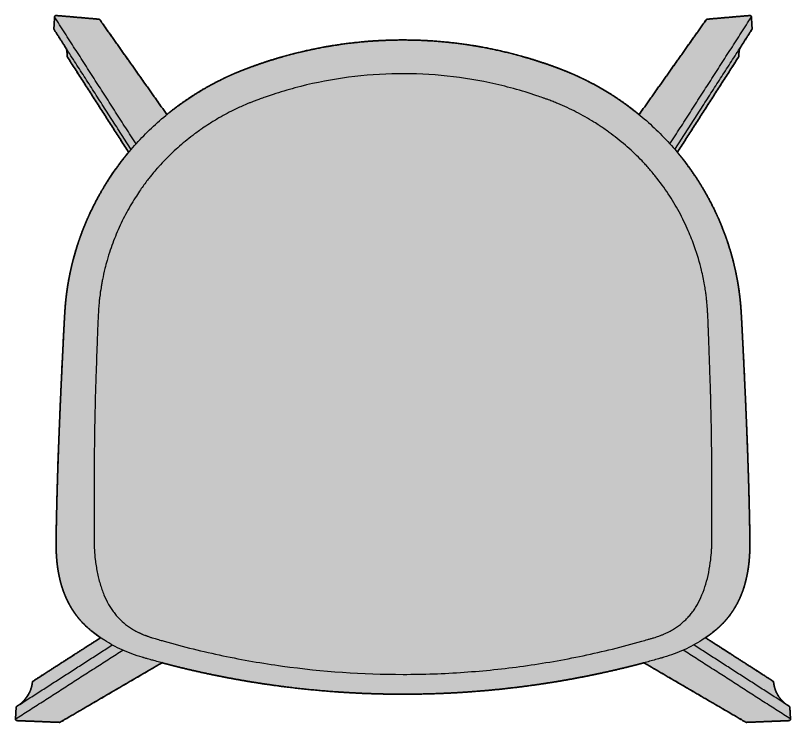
# Model space of a CAD drawing. Header units: millimetres. Extents: x 0 to 1859, y -877 to 857.
# Drawn here: x 157 to 657, y -877 to -420 of the extents above; entities that cross this region are included whole.
import ezdxf

# ---------------------------------------------------------------- set-up
doc = ezdxf.new("R2010")
doc.units = ezdxf.units.MM
doc.layers.add('Blocks', color=7, linetype='Continuous')
doc.layers.add('Blocks$Fill', color=7, linetype='Continuous', true_color=0xffffff)
doc.layers.add('Blocks$Inner', color=7, linetype='Continuous', lineweight=25, true_color=0x007f00)
doc.layers.add('Blocks$Outline', color=7, linetype='Continuous', lineweight=35, true_color=0xff3f3f)

# ---------------------------------------------------------------- blocks, each defined once
blk = doc.blocks.new('AAS 33 Barstool High Top')
at = {"layer": 'Blocks$Fill'}
blk.add_hatch(color=256, dxfattribs=at).paths.add_polyline_path([(467.55, -92.65), (510.82, -31.44), (510.84, -31.42), (510.86, -31.4), (510.87, -31.38), (510.89, -31.35), (510.91, -31.33), (510.93, -31.31), (510.95, -31.29), (510.97, -31.27), (510.99, -31.25), (511.01, -31.24), (511.04, -31.22), (511.06, -31.2), (511.08, -31.18), (511.11, -31.17), (511.13, -31.15), (511.16, -31.14), (511.18, -31.12), (511.21, -31.11), (511.23, -31.1), (511.26, -31.09), (511.28, -31.07), (511.31, -31.06), (511.34, -31.05), (511.37, -31.04), (511.39, -31.04), (511.42, -31.03), (511.45, -31.02), (511.47, -31.02), (511.5, -31.01), (511.53, -31.01), (511.56, -31), (511.58, -31), (539.05, -28.63), (539.07, -28.63), (539.1, -28.63), (539.12, -28.63), (539.15, -28.63), (539.17, -28.63), (539.2, -28.63), (539.22, -28.63), (539.25, -28.63), (539.27, -28.64), (539.3, -28.64), (539.32, -28.65), (539.34, -28.65), (539.37, -28.66), (539.39, -28.66), (539.41, -28.67), (539.44, -28.68), (539.46, -28.68), (539.48, -28.69), (539.51, -28.7), (539.53, -28.71), (539.55, -28.72), (539.57, -28.73), (539.6, -28.74), (539.62, -28.76), (539.64, -28.77), (539.66, -28.78), (539.68, -28.79), (539.7, -28.81), (539.72, -28.82), (539.74, -28.84), (539.76, -28.85), (539.78, -28.87), (539.8, -28.89), (539.82, -28.9), (539.83, -28.92), (539.85, -28.94), (539.87, -28.96), (539.88, -28.98), (539.9, -29), (539.91, -29.02), (539.93, -29.04), (539.94, -29.06), (539.96, -29.08), (539.97, -29.1), (539.98, -29.12), (539.99, -29.14), (540.01, -29.16), (540.02, -29.18), (540.03, -29.21), (540.04, -29.23), (540.05, -29.25), (540.05, -29.27), (540.06, -29.3), (540.07, -29.32), (540.08, -29.34), (540.08, -29.37), (540.09, -29.39), (540.09, -29.42), (540.1, -29.44), (540.1, -29.46), (540.11, -29.49), (540.11, -29.51), (540.11, -29.54), (540.11, -29.56), (540.55, -37.13), (540.55, -37.15), (540.55, -37.17), (540.55, -37.19), (540.55, -37.21), (540.55, -37.23), (540.55, -37.25), (540.54, -37.27), (540.54, -37.29), (540.54, -37.31), (540.54, -37.33), (540.53, -37.35), (540.53, -37.37), (540.53, -37.39), (540.52, -37.41), (540.52, -37.43), (540.51, -37.45), (540.51, -37.47), (540.5, -37.49), (540.49, -37.51), (540.49, -37.53), (540.48, -37.55), (540.47, -37.57), (540.47, -37.59), (540.46, -37.61), (540.45, -37.63), (540.44, -37.65), (540.43, -37.67), (540.42, -37.68), (540.41, -37.7), (540.4, -37.72), (540.39, -37.74), (540.38, -37.75), (532.48, -50.06), (532.35, -50.65), (532.25, -51.25), (532.16, -51.85), (532.08, -52.45), (532.03, -53.06), (531.99, -53.66), (531.97, -54.27), (531.97, -54.87), (531.97, -54.89), (531.96, -54.91), (531.96, -54.93), (531.96, -54.95), (531.96, -54.96), (531.96, -54.98), (531.96, -55), (531.96, -55.02), (531.95, -55.04), (531.95, -55.06), (531.95, -55.08), (531.94, -55.1), (531.94, -55.12), (531.93, -55.13), (531.93, -55.15), (531.92, -55.17), (531.92, -55.19), (531.91, -55.21), (531.91, -55.23), (531.9, -55.24), (531.89, -55.26), (531.89, -55.28), (531.88, -55.3), (531.87, -55.32), (531.86, -55.33), (531.85, -55.35), (531.85, -55.37), (531.84, -55.38), (531.83, -55.4), (531.82, -55.42), (531.81, -55.43), (531.8, -55.45), (492.24, -117.08), (494.33, -119.64), (496.38, -122.23), (498.38, -124.86), (500.33, -127.53), (502.3, -130.33), (504.22, -133.18), (506.09, -136.06), (507.9, -138.97), (509.65, -141.92), (511.35, -144.91), (513, -147.92), (514.58, -150.97), (516.34, -154.53), (518.02, -158.14), (519.62, -161.78), (521.14, -165.45), (522.58, -169.15), (523.93, -172.89), (525.2, -176.65), (526.38, -180.44), (527.48, -184.24), (528.48, -188.06), (529.41, -191.89), (530.24, -195.75), (531.09, -200.19), (531.95, -205.45), (532.23, -207.46), (532.71, -211.33), (532.97, -213.84), (533.5, -220.56), (537.08, -295.9), (539.14, -368.12), (539.13, -371.7), (539.08, -374.21), (538.97, -376.71), (538.8, -379.2), (538.58, -381.69), (538.32, -383.98), (538.01, -386.26), (537.64, -388.53), (537.2, -390.79), (536.74, -392.9), (536.21, -394.99), (535.63, -397.06), (534.98, -399.11), (534.3, -401.05), (533.57, -402.97), (532.77, -404.86), (531.91, -406.72), (531.01, -408.51), (530.05, -410.26), (529.04, -411.97), (528.51, -412.82), (527.96, -413.65), (526.87, -415.24), (525.72, -416.79), (525.11, -417.57), (524.06, -418.85), (523.2, -419.83), (522.11, -421.03), (520.99, -422.2), (520.13, -423.05), (519.25, -423.89), (518.35, -424.71), (517.43, -425.52), (515.84, -426.84), (514.21, -428.12), (512.49, -429.38), (510.73, -430.59), (510.38, -430.82), (553.99, -458.87), (554.01, -458.88), (554.03, -458.9), (554.06, -458.92), (554.08, -458.93), (554.1, -458.95), (554.12, -458.97), (554.14, -458.99), (554.16, -459.01), (554.18, -459.03), (554.2, -459.05), (554.22, -459.08), (554.24, -459.1), (554.26, -459.12), (554.28, -459.14), (554.29, -459.17), (554.31, -459.19), (554.32, -459.22), (554.34, -459.24), (554.35, -459.27), (554.36, -459.3), (554.37, -459.32), (554.39, -459.35), (554.4, -459.38), (554.41, -459.4), (554.41, -459.43), (554.42, -459.46), (554.43, -459.48), (554.44, -459.51), (554.44, -459.54), (554.45, -459.57), (554.45, -459.59), (554.45, -459.62), (554.52, -460.16), (554.6, -460.7), (554.69, -461.24), (554.79, -461.78), (554.92, -462.31), (555.05, -462.83), (555.2, -463.36), (555.37, -463.88), (555.54, -464.39), (555.74, -464.9), (555.94, -465.41), (556.16, -465.91), (556.39, -466.4), (556.64, -466.89), (556.9, -467.37), (557.17, -467.84), (557.45, -468.31), (557.75, -468.78), (558.07, -469.23), (558.39, -469.68), (558.73, -470.12), (559.07, -470.55), (559.43, -470.97), (559.8, -471.38), (560.17, -471.76), (560.56, -472.14), (560.95, -472.51), (561.35, -472.87), (561.77, -473.23), (562.19, -473.57), (562.63, -473.91), (563.08, -474.23), (564.47, -475.13), (564.5, -475.14), (564.52, -475.16), (564.55, -475.18), (564.57, -475.2), (564.59, -475.21), (564.61, -475.23), (564.64, -475.25), (564.66, -475.28), (564.68, -475.3), (564.7, -475.32), (564.72, -475.34), (564.74, -475.37), (564.75, -475.39), (564.77, -475.42), (564.79, -475.44), (564.8, -475.47), (564.82, -475.5), (564.83, -475.52), (564.85, -475.55), (564.86, -475.58), (564.87, -475.61), (564.88, -475.64), (564.89, -475.66), (564.9, -475.69), (564.91, -475.72), (564.92, -475.75), (564.92, -475.78), (564.93, -475.81), (564.93, -475.84), (564.94, -475.87), (564.94, -475.9), (565.35, -483.39), (565.35, -483.41), (565.35, -483.44), (565.35, -483.46), (565.35, -483.48), (565.35, -483.51), (565.35, -483.53), (565.35, -483.56), (565.34, -483.58), (565.34, -483.61), (565.34, -483.63), (565.33, -483.66), (565.33, -483.68), (565.32, -483.7), (565.31, -483.73), (565.3, -483.75), (565.3, -483.77), (565.29, -483.8), (565.28, -483.82), (565.27, -483.84), (565.26, -483.86), (565.25, -483.89), (565.24, -483.91), (565.23, -483.93), (565.21, -483.95), (565.2, -483.97), (565.19, -483.99), (565.17, -484.01), (565.16, -484.03), (565.14, -484.05), (565.13, -484.07), (565.11, -484.09), (565.09, -484.11), (565.08, -484.13), (565.06, -484.14), (565.04, -484.16), (565.02, -484.18), (565.01, -484.19), (564.99, -484.21), (564.97, -484.22), (564.95, -484.24), (564.93, -484.25), (564.91, -484.27), (564.89, -484.28), (564.87, -484.29), (564.84, -484.31), (564.82, -484.32), (564.8, -484.33), (564.78, -484.34), (564.76, -484.35), (564.73, -484.36), (564.71, -484.37), (564.69, -484.37), (564.66, -484.38), (564.64, -484.39), (564.62, -484.4), (564.59, -484.4), (564.57, -484.41), (564.55, -484.41), (564.52, -484.42), (564.5, -484.42), (564.47, -484.42), (564.45, -484.43), (564.42, -484.43), (564.4, -484.43), (536.95, -485.52), (536.93, -485.52), (536.91, -485.52), (536.89, -485.52), (536.88, -485.52), (536.86, -485.52), (536.84, -485.52), (536.82, -485.52), (536.8, -485.52), (536.78, -485.51), (536.77, -485.51), (536.75, -485.51), (536.73, -485.51), (536.71, -485.5), (536.69, -485.5), (536.68, -485.49), (536.66, -485.49), (536.64, -485.49), (536.62, -485.48), (536.6, -485.48), (536.59, -485.47), (536.57, -485.46), (536.55, -485.46), (536.53, -485.45), (536.52, -485.44), (536.5, -485.44), (536.48, -485.43), (536.47, -485.42), (536.45, -485.41), (536.43, -485.41), (536.42, -485.4), (536.4, -485.39), (536.39, -485.38), (470.68, -447.03), (453.69, -451.29), (438.46, -454.66), (423.14, -457.64), (409.77, -459.9), (396.36, -461.87), (382.91, -463.53), (369.42, -464.89), (355.83, -465.96), (342.22, -466.72), (328.59, -467.18), (314.96, -467.33), (301.58, -467.19), (288.22, -466.75), (274.46, -465.99), (260.72, -464.91), (247.23, -463.55), (233.77, -461.9), (220.36, -459.94), (206.99, -457.68), (191.67, -454.7), (176.43, -451.34), (159.23, -447.03), (93.52, -485.38), (93.51, -485.39), (93.49, -485.4), (93.48, -485.41), (93.46, -485.41), (93.44, -485.42), (93.43, -485.43), (93.41, -485.44), (93.39, -485.44), (93.38, -485.45), (93.36, -485.46), (93.34, -485.46), (93.32, -485.47), (93.31, -485.48), (93.29, -485.48), (93.27, -485.49), (93.25, -485.49), (93.24, -485.49), (93.22, -485.5), (93.2, -485.5), (93.18, -485.51), (93.16, -485.51), (93.14, -485.51), (93.13, -485.51), (93.11, -485.52), (93.09, -485.52), (93.07, -485.52), (93.05, -485.52), (93.04, -485.52), (93.02, -485.52), (93, -485.52), (92.98, -485.52), (92.96, -485.52), (65.51, -484.43), (65.49, -484.43), (65.46, -484.43), (65.44, -484.42), (65.41, -484.42), (65.39, -484.42), (65.37, -484.41), (65.34, -484.41), (65.32, -484.4), (65.29, -484.4), (65.27, -484.39), (65.25, -484.38), (65.22, -484.37), (65.2, -484.37), (65.18, -484.36), (65.15, -484.35), (65.13, -484.34), (65.11, -484.33), (65.09, -484.32), (65.07, -484.31), (65.05, -484.29), (65.02, -484.28), (65, -484.27), (64.98, -484.25), (64.96, -484.24), (64.94, -484.22), (64.92, -484.21), (64.91, -484.19), (64.89, -484.18), (64.87, -484.16), (64.85, -484.14), (64.83, -484.13), (64.82, -484.11), (64.8, -484.09), (64.78, -484.07), (64.77, -484.05), (64.75, -484.03), (64.74, -484.01), (64.72, -483.99), (64.71, -483.97), (64.7, -483.95), (64.68, -483.93), (64.67, -483.91), (64.66, -483.89), (64.65, -483.86), (64.64, -483.84), (64.63, -483.82), (64.62, -483.8), (64.61, -483.77), (64.61, -483.75), (64.6, -483.73), (64.59, -483.7), (64.59, -483.68), (64.58, -483.66), (64.57, -483.63), (64.57, -483.61), (64.57, -483.58), (64.56, -483.56), (64.56, -483.53), (64.56, -483.51), (64.56, -483.48), (64.56, -483.46), (64.56, -483.44), (64.56, -483.41), (64.97, -475.93), (64.97, -475.9), (64.97, -475.87), (64.98, -475.84), (64.98, -475.81), (64.99, -475.78), (64.99, -475.75), (65, -475.72), (65.01, -475.69), (65.02, -475.66), (65.03, -475.64), (65.04, -475.61), (65.05, -475.58), (65.06, -475.55), (65.08, -475.52), (65.09, -475.5), (65.11, -475.47), (65.12, -475.44), (65.14, -475.42), (65.16, -475.39), (65.17, -475.37), (65.19, -475.34), (65.21, -475.32), (65.23, -475.3), (65.25, -475.28), (65.27, -475.25), (65.3, -475.23), (65.32, -475.21), (65.34, -475.2), (65.37, -475.18), (65.39, -475.16), (65.41, -475.14), (65.44, -475.13), (66.83, -474.23), (66.83, -474.23), (66.83, -474.23), (66.83, -474.23), (66.83, -474.23), (67.28, -473.91), (67.72, -473.57), (68.15, -473.23), (68.56, -472.87), (68.96, -472.51), (69.36, -472.14), (69.74, -471.76), (70.11, -471.38), (70.48, -470.97), (70.84, -470.55), (71.18, -470.12), (71.52, -469.68), (71.85, -469.23), (72.16, -468.78), (72.46, -468.31), (72.74, -467.84), (73.02, -467.37), (73.27, -466.89), (73.52, -466.4), (73.75, -465.91), (73.97, -465.41), (74.17, -464.9), (74.37, -464.39), (74.54, -463.88), (74.71, -463.36), (74.86, -462.83), (74.99, -462.31), (75.12, -461.78), (75.22, -461.24), (75.32, -460.7), (75.39, -460.16), (75.46, -459.62), (75.46, -459.59), (75.46, -459.57), (75.47, -459.54), (75.47, -459.51), (75.48, -459.48), (75.49, -459.46), (75.5, -459.43), (75.5, -459.4), (75.51, -459.38), (75.52, -459.35), (75.54, -459.32), (75.55, -459.3), (75.56, -459.27), (75.57, -459.24), (75.59, -459.22), (75.6, -459.19), (75.62, -459.17), (75.64, -459.14), (75.65, -459.12), (75.67, -459.1), (75.69, -459.08), (75.71, -459.05), (75.73, -459.03), (75.75, -459.01), (75.77, -458.99), (75.79, -458.97), (75.81, -458.95), (75.83, -458.93), (75.85, -458.92), (75.88, -458.9), (75.9, -458.88), (75.92, -458.87), (119.53, -430.82), (117.47, -429.41), (115.77, -428.17), (114.11, -426.88), (112.49, -425.53), (110.99, -424.19), (109.53, -422.81), (108.12, -421.37), (106.76, -419.89), (105.47, -418.39), (104.23, -416.84), (103.64, -416.05), (103.05, -415.26), (101.96, -413.67), (100.89, -412.01), (99.89, -410.31), (98.92, -408.55), (98.02, -406.76), (97.16, -404.9), (96.36, -403), (95.61, -401.06), (94.93, -399.1), (94.28, -397.04), (93.69, -394.96), (93.17, -392.86), (92.7, -390.75), (92.27, -388.51), (91.9, -386.25), (91.59, -383.99), (91.33, -381.72), (91.11, -379.26), (90.95, -376.79), (90.84, -374.33), (90.78, -371.85), (90.93, -358.97), (96.04, -226.95), (96.55, -218.52), (96.94, -213.82), (97.41, -209.54), (98.24, -203.66), (98.88, -199.85), (99.62, -195.98), (100.45, -192.16), (101.35, -188.36), (102.34, -184.58), (103.42, -180.82), (104.6, -177.01), (105.87, -173.22), (107.22, -169.46), (108.65, -165.74), (110.16, -162.08), (111.74, -158.46), (113.41, -154.87), (115.15, -151.32), (116.75, -148.23), (118.41, -145.18), (120.12, -142.16), (121.89, -139.17), (123.72, -136.22), (125.61, -133.3), (127.55, -130.42), (129.54, -127.58), (131.5, -124.9), (133.51, -122.26), (135.57, -119.65), (137.67, -117.08), (98.11, -55.45), (98.1, -55.43), (98.09, -55.42), (98.08, -55.4), (98.07, -55.38), (98.07, -55.37), (98.06, -55.35), (98.05, -55.33), (98.04, -55.32), (98.03, -55.3), (98.02, -55.28), (98.02, -55.26), (98.01, -55.24), (98, -55.23), (98, -55.21), (97.99, -55.19), (97.99, -55.17), (97.98, -55.15), (97.98, -55.13), (97.97, -55.12), (97.97, -55.1), (97.96, -55.08), (97.96, -55.06), (97.96, -55.04), (97.96, -55.02), (97.95, -55), (97.95, -54.98), (97.95, -54.96), (97.95, -54.95), (97.95, -54.93), (97.95, -54.91), (97.95, -54.89), (97.95, -54.87), (97.94, -54.27), (97.92, -53.66), (97.88, -53.06), (97.83, -52.45), (97.75, -51.85), (97.66, -51.25), (97.56, -50.65), (97.43, -50.06), (89.53, -37.75), (89.52, -37.74), (89.51, -37.72), (89.5, -37.7), (89.49, -37.68), (89.48, -37.67), (89.47, -37.65), (89.46, -37.63), (89.45, -37.61), (89.44, -37.59), (89.44, -37.57), (89.43, -37.55), (89.42, -37.53), (89.42, -37.51), (89.41, -37.49), (89.4, -37.47), (89.4, -37.45), (89.39, -37.43), (89.39, -37.41), (89.38, -37.39), (89.38, -37.37), (89.38, -37.35), (89.37, -37.33), (89.37, -37.31), (89.37, -37.29), (89.37, -37.27), (89.37, -37.25), (89.36, -37.23), (89.36, -37.21), (89.36, -37.19), (89.36, -37.17), (89.36, -37.15), (89.36, -37.13), (89.8, -29.56), (89.8, -29.54), (89.8, -29.51), (89.8, -29.49), (89.81, -29.46), (89.81, -29.44), (89.82, -29.42), (89.82, -29.39), (89.83, -29.37), (89.83, -29.34), (89.84, -29.32), (89.85, -29.3), (89.86, -29.27), (89.86, -29.25), (89.87, -29.23), (89.88, -29.21), (89.89, -29.18), (89.9, -29.16), (89.92, -29.14), (89.93, -29.12), (89.94, -29.1), (89.95, -29.08), (89.97, -29.06), (89.98, -29.04), (90, -29.02), (90.01, -29), (90.03, -28.98), (90.04, -28.96), (90.06, -28.94), (90.08, -28.92), (90.09, -28.9), (90.11, -28.89), (90.13, -28.87), (90.15, -28.85), (90.17, -28.84), (90.19, -28.82), (90.21, -28.81), (90.23, -28.79), (90.25, -28.78), (90.27, -28.77), (90.29, -28.76), (90.31, -28.74), (90.34, -28.73), (90.36, -28.72), (90.38, -28.71), (90.4, -28.7), (90.43, -28.69), (90.45, -28.68), (90.47, -28.68), (90.5, -28.67), (90.52, -28.66), (90.54, -28.66), (90.57, -28.65), (90.59, -28.65), (90.62, -28.64), (90.64, -28.64), (90.66, -28.63), (90.69, -28.63), (90.71, -28.63), (90.74, -28.63), (90.76, -28.63), (90.79, -28.63), (90.81, -28.63), (90.84, -28.63), (90.86, -28.63), (118.33, -31), (118.35, -31), (118.38, -31.01), (118.41, -31.01), (118.44, -31.02), (118.46, -31.02), (118.49, -31.03), (118.52, -31.04), (118.55, -31.04), (118.57, -31.05), (118.6, -31.06), (118.63, -31.07), (118.65, -31.09), (118.68, -31.1), (118.7, -31.11), (118.73, -31.12), (118.76, -31.14), (118.78, -31.15), (118.8, -31.17), (118.83, -31.18), (118.85, -31.2), (118.87, -31.22), (118.9, -31.24), (118.92, -31.25), (118.94, -31.27), (118.96, -31.29), (118.98, -31.31), (119, -31.33), (119.02, -31.35), (119.04, -31.38), (119.05, -31.4), (119.07, -31.42), (119.09, -31.44), (162.36, -92.65), (165.48, -90.16), (168.65, -87.74), (171.43, -85.7), (174.26, -83.71), (177.12, -81.78), (180.01, -79.9), (182.94, -78.08), (185.9, -76.31), (188.9, -74.6), (191.93, -72.94), (195.04, -71.32), (198.18, -69.75), (201.34, -68.25), (204.54, -66.8), (207.77, -65.42), (211.02, -64.1), (218.52, -61.27), (226.42, -58.55), (234.4, -56.07), (242.45, -53.83), (250.56, -51.82), (258.4, -50.11), (266.3, -48.63), (274.23, -47.37), (282.19, -46.33), (290.31, -45.51), (298.45, -44.92), (306.6, -44.57), (314.75, -44.44), (322.91, -44.55), (331.06, -44.9), (339.2, -45.48), (347.32, -46.29), (355.37, -47.32), (363.38, -48.59), (371.36, -50.08), (379.29, -51.8), (387.36, -53.8), (395.36, -56.03), (403.3, -58.49), (411.17, -61.19), (418.6, -63.98), (421.82, -65.28), (425.01, -66.64), (428.69, -68.31), (432.35, -70.05), (437.78, -72.84), (440.86, -74.51), (443.9, -76.25), (446.91, -78.04), (449.88, -79.89), (452.82, -81.8), (455.72, -83.76), (458.58, -85.77), (461.41, -87.85), (464.5, -90.22)], flags=0)
at = {"layer": 'Blocks$Inner'}
for points, degree in [([(89.36, -37.13), (89.58, -33.34), (89.8, -29.56)], 2), ([(142.44, -111.59), (116.12, -70.57), (89.8, -29.56)], 2), ([(90.86, -28.63), (104.59, -29.82), (118.33, -31)], 2), ([(487.47, -111.59), (513.79, -70.57), (540.11, -29.56)], 2), ([(539.05, -28.63), (525.32, -29.82), (511.58, -31)], 2), ([(540.55, -37.13), (540.33, -33.34), (540.11, -29.56)], 2), ([(119.09, -31.44), (140.72, -62.05), (162.36, -92.65)], 2), ([(510.82, -31.44), (489.19, -62.05), (467.55, -92.65)], 2), ([(139.25, -115.21), (114.39, -76.48), (89.53, -37.75)], 2), ([(490.66, -115.21), (515.52, -76.48), (540.38, -37.75)], 2), ([(137.67, -117.08), (117.89, -86.26), (98.11, -55.45)], 2), ([(492.24, -117.08), (512.02, -86.26), (531.8, -55.45)], 2), ([(122.02, -432.43), (121.46, -432.06), (120.9, -431.69), (120.33, -431.34), (119.76, -430.97), (119.21, -430.6)], 5), ([(510.73, -430.59), (510.19, -430.95), (509.65, -431.3), (509.1, -431.63), (508.56, -431.99), (508.03, -432.34)], 5), ([(65.44, -475.13), (96.27, -455.3), (127.1, -435.46)], 2), ([(75.92, -458.87), (97.73, -444.84), (119.53, -430.82)], 2), ([(564.47, -475.13), (533.64, -455.3), (502.81, -435.46)], 2), ([(553.99, -458.87), (532.18, -444.84), (510.38, -430.82)], 2), ([(64.56, -483.39), (99.24, -461.08), (133.92, -438.78)], 2), ([(565.35, -483.39), (530.67, -461.08), (495.99, -438.78)], 2), ([(159.53, -446.85), (126.53, -466.12), (93.52, -485.38)], 2), ([(470.38, -446.85), (503.38, -466.12), (536.39, -485.38)], 2), ([(64.56, -483.39), (64.76, -479.66), (64.97, -475.93)], 2), ([(565.35, -483.39), (565.15, -479.66), (564.94, -475.93)], 2), ([(92.96, -485.52), (79.24, -484.97), (65.51, -484.43)], 2), ([(536.95, -485.52), (550.67, -484.97), (564.4, -484.43)], 2)]:
    blk.add_open_spline(points, degree=degree, dxfattribs=at)
for points, knots in [([(89.8, -29.56), (89.81, -29.3), (89.93, -29.05), (90.33, -28.69), (90.6, -28.61), (90.86, -28.63)], [97.464665, 97.464665, 97.464665, 97.464665, 98.254428, 98.254428, 99.044796, 99.044796, 99.044796, 99.044796]), ([(540.11, -29.56), (540.1, -29.3), (539.98, -29.05), (539.58, -28.69), (539.31, -28.61), (539.05, -28.63)], [97.464665, 97.464665, 97.464665, 97.464665, 98.254428, 98.254428, 99.044796, 99.044796, 99.044796, 99.044796]), ([(119.21, -430.6), (116.87, -429.05), (112.47, -425.75), (107.6, -420.97), (104.62, -417.38), (103.05, -415.28), (101.57, -413.12), (99.84, -410.31), (98.29, -407.36), (97.15, -404.9), (96.08, -402.36), (94.37, -397.71), (92.51, -390.62), (91.16, -381.49), (90.76, -373.92), (90.76, -369.04), (90.8, -366.41), (90.85, -363.35), (91.03, -353.52), (91.38, -338.24), (92.02, -317.3), (92.72, -298.51), (93.33, -283.93), (93.74, -274.43), (94.4, -260.17), (95.07, -246.29), (95.72, -233.22), (95.92, -229.38), (96.04, -227), (96.14, -225.17), (96.26, -223.11), (96.4, -220.74), (96.61, -217.71), (96.86, -214.58), (97.17, -211.59), (97.41, -209.51), (97.74, -206.93), (98.22, -203.7), (98.87, -199.82), (100.34, -192.15), (103.22, -180.64), (108.42, -165.7), (116.59, -147.57), (126.58, -131.1), (137.95, -116.47), (150.52, -102.63), (168.05, -87.3), (187.77, -74.77), (202.37, -67.66), (210.04, -64.46), (214.72, -62.66), (227.68, -57.88), (249.99, -51.3), (282.29, -45.7), (314.75, -43.82), (347.33, -45.66), (379.69, -51.24), (402.01, -57.82), (414.07, -62.25), (416.54, -63.18), (418.86, -64.07), (421.82, -65.27), (426.43, -67.24), (431.77, -69.72), (444.3, -76.13), (461.77, -87.23), (479.4, -102.64), (491.92, -116.42), (503.27, -131.03), (513.2, -147.35), (521.36, -165.36), (526.6, -180.35), (529.55, -192.06), (531.04, -199.81), (531.58, -203.05), (531.95, -205.47), (532.32, -208.07), (532.67, -210.87), (533.05, -214.54), (533.3, -217.62), (533.5, -220.61), (533.65, -222.99), (533.77, -225.1), (533.87, -226.93), (533.98, -229.15), (534.26, -234.66), (534.9, -247.56), (535.53, -260.69), (536.01, -271.06), (536.23, -275.87), (536.59, -283.97), (537.46, -304.91), (538.36, -330.66), (538.88, -353.39), (539.06, -363.14), (539.11, -366.27), (539.15, -368.82), (539.15, -373.85), (538.76, -381.44), (537.4, -390.63), (535.19, -399.04), (532.1, -406.73), (528.8, -412.56), (526.12, -416.31), (524.77, -418), (523.92, -419.01), (522.78, -420.32), (520.64, -422.61), (517.65, -425.4), (514.21, -428.18), (511.91, -429.8), (510.73, -430.59)], [1458.982435, 1458.982435, 1458.982435, 1458.982435, 1467.400531, 1475.450454, 1479.413769, 1481.385438, 1483.313839, 1487.267799, 1491.269448, 1493.317104, 1495.38494, 1499.539192, 1508.189146, 1517.321276, 1527.208599, 1530.912, 1531.962735, 1535.078351, 1540.097107, 1561.472291, 1580.913262, 1602.957008, 1617.873998, 1624.685511, 1631.497991, 1660.698354, 1666.376838, 1670.758171, 1672.21894, 1673.517534, 1676.27777, 1678.38914, 1680.663636, 1685.377729, 1687.816766, 1689.686703, 1691.638093, 1695.622242, 1699.486112, 1703.432436, 1719.062463, 1735.032652, 1750.857545, 1778.643192, 1792.645375, 1806.42134, 1834.690349, 1862.295097, 1876.328853, 1883.351566, 1887.234981, 1891.368083, 1924.786024, 1956.910392, 1989.547018, 2022.183745, 2054.639474, 2087.891787, 2091.85999, 2093.181974, 2095.829193, 2099.300018, 2102.769657, 2110.861917, 2116.968912, 2144.985503, 2172.761395, 2187.029505, 2200.785838, 2228.245015, 2244.151984, 2260.041005, 2275.834223, 2280.351065, 2283.724823, 2285.676433, 2287.70911, 2291.612643, 2294.13317, 2298.763758, 2300.874886, 2303.147163, 2305.906299, 2307.204576, 2308.66484, 2312.557971, 2323.752735, 2347.436835, 2351.978892, 2354.898658, 2361.871765, 2376.303025, 2417.787351, 2439.161707, 2444.504168, 2447.054618, 2448.552427, 2452.136525, 2462.145068, 2471.353031, 2479.966335, 2488.183371, 2496.158883, 2500.02218, 2502.000261, 2502.661683, 2503.967846, 2507.205598, 2512.072514, 2516.212161, 2520.48593, 2520.48593, 2520.48593, 2520.48593]), ([(469.42, -122.67), (467.87, -121.06), (464.76, -117.96), (459.86, -113.46), (454.79, -109.19), (450.47, -105.82), (446.87, -103.2), (444.32, -101.43), (441.43, -99.49), (435.85, -95.93), (427.01, -90.91), (418.07, -86.76), (412.51, -84.51), (410.51, -83.74), (408.85, -83.11), (407.09, -82.46), (404.58, -81.56), (392.79, -77.47), (371.1, -71.52), (339.67, -66.77), (307.69, -65.73), (275.96, -68.46), (250.4, -73.74), (233.91, -78.64), (226.98, -80.98), (223.66, -82.16), (221.69, -82.88), (219.52, -83.69), (217.77, -84.37), (215.73, -85.19), (213.26, -86.22), (210.24, -87.55), (204.26, -90.34), (197.41, -93.96), (190.38, -98.24), (186.2, -101.01), (183.03, -103.22), (179.65, -105.67), (175.35, -109.01), (170.58, -113), (165.91, -117.24), (161.44, -121.63), (158.12, -125.15), (155.38, -128.26), (153.44, -130.56), (151.24, -133.29), (148.4, -136.96), (145.23, -141.37), (140.56, -148.45), (135.52, -157.14), (131.03, -166.55), (127.89, -174.29), (125.69, -180.42), (123.83, -186.4), (122.13, -192.78), (121.02, -197.78), (120.25, -201.86), (119.62, -205.53), (119.11, -209.12), (118.64, -213.24), (118.45, -215.36), (118.34, -216.74)], [656.235336, 656.235336, 656.235336, 656.235336, 662.937775, 669.414385, 676.193134, 682.830698, 685.840594, 689.550986, 692.141112, 696.282795, 709.409178, 722.607632, 725.825044, 727.390639, 729.041945, 731.141047, 733.042027, 737.04516, 768.566479, 800.40703, 832.240375, 864.374562, 895.778795, 910.418361, 915.949833, 917.734976, 920.992823, 922.246824, 924.683733, 926.598592, 928.861738, 932.690234, 936.513023, 948.646902, 955.920822, 961.200276, 963.701539, 967.505831, 973.739764, 980.001484, 986.182436, 992.650981, 998.803109, 1000.675931, 1005.096642, 1007.815221, 1011.212195, 1019.019882, 1024.107079, 1036.643871, 1049.126656, 1055.365789, 1061.683861, 1068.684849, 1074.147425, 1081.482883, 1084.040727, 1086.598846, 1092.651521, 1094.908411, 1099.048299, 1099.048299, 1099.048299, 1099.048299]), ([(487.62, -426.48), (488.57, -425.97), (490.4, -424.91), (493.84, -422.58), (496.97, -419.93), (499.41, -417.35), (500.72, -415.82), (501.98, -414.21), (503.51, -412.05), (505.81, -408.29), (508.34, -403.06), (510.77, -396.12), (512.65, -388.5), (513.79, -381.19), (514.3, -375.38), (514.47, -371.84), (514.52, -369.76), (514.54, -368.37), (514.55, -366.9), (514.56, -359.84), (514.6, -348.3), (514.6, -328.46), (514.47, -309.2), (514.21, -293.08), (514.01, -283.74), (513.9, -279.02), (513.81, -275.2), (513.73, -272.5), (513.62, -269), (513.41, -262.68), (513.04, -251.57), (512.65, -240.76), (512.35, -232.77), (512.22, -229.27), (512.1, -226.12), (511.95, -222.86), (511.77, -219.55), (511.55, -216.38), (511.25, -213.04), (510.89, -209.86), (510.41, -206.37), (509.51, -200.82), (507.54, -191.26), (504.09, -179.55), (499.98, -169.11), (496.53, -161.61), (492.39, -153.57), (486.47, -143.73), (480.39, -135.38), (476.03, -130.03), (473.88, -127.49), (471.69, -125.05), (470.2, -123.47), (469.42, -122.67)], [332.143385, 332.143385, 332.143385, 332.143385, 335.376232, 338.494208, 344.595412, 347.658009, 349.117992, 350.650585, 353.798285, 357.034032, 363.87606, 371.195307, 379.07582, 387.370393, 393.402805, 396.564657, 397.998121, 399.625528, 400.754138, 402.386714, 420.809577, 435.375002, 461.919379, 478.570498, 483.75709, 489.93032, 492.748902, 495.212186, 498.03012, 503.276026, 514.164816, 531.37918, 535.734987, 538.160959, 541.880614, 545.194312, 547.956576, 551.797786, 554.726031, 558.02823, 561.393439, 565.315556, 574.886141, 590.664167, 601.895631, 608.503244, 615.438639, 629.008114, 642.914618, 646.396083, 649.721535, 652.893464, 656.235336, 656.235336, 656.235336, 656.235336]), ([(118.34, -216.74), (118.21, -218.44), (118.04, -221.17), (117.86, -225.13), (117.71, -228.66), (117.55, -232.99), (117.31, -239.39), (117.02, -247.22), (116.73, -255.49), (116.55, -261.08), (116.4, -265.24), (116.3, -268.33), (116.19, -271.96), (116.09, -275.51), (115.98, -280), (115.85, -286.07), (115.73, -291.78), (115.63, -297.65), (115.55, -302.63), (115.47, -309.57), (115.38, -318.92), (115.32, -331.39), (115.31, -343.85), (115.34, -354.97), (115.36, -362.08), (115.37, -366.53), (115.37, -367.75), (115.38, -370.05), (115.51, -374.22), (115.98, -379.61), (116.61, -384.34), (117.33, -388.39), (118.2, -392.3), (119.21, -396.05), (120.36, -399.61), (122.06, -404.07), (123.82, -407.73), (125.54, -410.64), (126.68, -412.45), (128.2, -414.59), (130.17, -417), (132.98, -419.97), (136.09, -422.6), (139.52, -424.91), (141.34, -425.97), (142.29, -426.48)], [1099.048299, 1099.048299, 1099.048299, 1099.048299, 1104.160499, 1107.25307, 1110.946779, 1114.763226, 1120.263791, 1130.137662, 1138.278947, 1145.08408, 1146.910726, 1150.77487, 1154.364165, 1157.788256, 1161.431454, 1167.836228, 1176.004247, 1178.572048, 1185.439712, 1190.971482, 1199.366442, 1213.499587, 1228.396627, 1236.731102, 1246.880079, 1249.706597, 1250.083978, 1250.555592, 1256.603113, 1262.575249, 1266.793824, 1270.908156, 1274.931327, 1278.790827, 1282.563005, 1286.158597, 1293.080552, 1294.726856, 1296.310556, 1299.48663, 1302.608111, 1305.645078, 1311.73351, 1314.802274, 1318.043034, 1318.043034, 1318.043034, 1318.043034]), ([(142.29, -426.48), (142.89, -426.8), (143.65, -427.19), (144.56, -427.63), (145.04, -427.85), (145.55, -428.09), (146.19, -428.37), (146.94, -428.7), (147.8, -429.06), (148.53, -429.35), (149.12, -429.57), (149.71, -429.78), (150.41, -430.03), (151.25, -430.31), (152.09, -430.58), (153.26, -430.95), (154.6, -431.34), (156.25, -431.84), (158.21, -432.41), (159.72, -432.84), (160.62, -433.1)], [1318.043034, 1318.043034, 1318.043034, 1318.043034, 1320.08249, 1320.584314, 1321.086668, 1321.678622, 1322.271472, 1323.173652, 1324.14163, 1325.060325, 1325.546028, 1326.031961, 1326.939551, 1327.77824, 1328.682389, 1329.58988, 1331.451391, 1332.873693, 1334.764112, 1337.579141, 1337.579141, 1337.579141, 1337.579141]), ([(469.29, -433.1), (470.56, -432.74), (472.49, -432.18), (474.77, -431.51), (476.06, -431.12), (477.26, -430.76), (478.66, -430.32), (480.4, -429.72), (481.83, -429.18), (482.99, -428.7), (484.21, -428.16), (485.76, -427.44), (487.02, -426.8), (487.62, -426.48)], [312.607326, 312.607326, 312.607326, 312.607326, 316.58052, 318.632793, 319.75388, 320.59336, 322.408389, 324.15297, 326.116551, 327.004367, 327.913162, 330.103474, 332.143385, 332.143385, 332.143385, 332.143385]), ([(314.96, -467.33), (306.04, -467.33), (287.94, -466.94), (251.83, -464.53), (214.46, -459.5), (181.54, -452.67), (163.92, -448.3), (155.63, -446.07), (151.78, -445), (149.73, -444.42), (148.3, -444.01), (147.15, -443.68), (144.46, -442.9), (139.83, -441.36), (133.5, -438.79), (127.56, -435.84), (123.82, -433.61), (122.02, -432.43)], [1260.321952, 1260.321952, 1260.321952, 1260.321952, 1287.065193, 1314.63319, 1368.858862, 1400.072012, 1415.44551, 1423.332922, 1425.822769, 1427.43044, 1429.724184, 1430.293358, 1431.01791, 1438.118032, 1444.930522, 1451.508868, 1457.982435, 1457.982435, 1457.982435, 1457.982435]), ([(160.62, -433.1), (166.84, -434.86), (179.45, -438.2), (204.83, -443.99), (249.82, -451.81), (288.88, -454.49), (314.96, -454.49)], [1337.579141, 1337.579141, 1337.579141, 1337.579141, 1356.977807, 1376.686839, 1415.668021, 1493.882803, 1493.882803, 1493.882803, 1493.882803]), ([(508.03, -432.34), (506.23, -433.52), (502.49, -435.76), (496.54, -438.73), (490.18, -441.33), (485.54, -442.86), (482.88, -443.65), (481.76, -443.97), (479.56, -444.6), (475, -445.88), (466.21, -448.24), (448.58, -452.62), (415.67, -459.46), (369.39, -465.71), (333.13, -467.33), (314.96, -467.33)], [1062.503494, 1062.503494, 1062.503494, 1062.503494, 1068.947977, 1075.569043, 1082.428047, 1089.551137, 1090.215329, 1090.766689, 1093.044768, 1097.089707, 1104.975572, 1120.348151, 1151.559858, 1205.784033, 1260.321952, 1260.321952, 1260.321952, 1260.321952]), ([(314.96, -454.49), (321.56, -454.49), (334.75, -454.26), (360.78, -452.9), (393.09, -449.55), (431.44, -442.89), (456.74, -436.66), (469.29, -433.1)], [156.303662, 156.303662, 156.303662, 156.303662, 176.1054, 195.88784, 234.493154, 273.485802, 312.607326, 312.607326, 312.607326, 312.607326]), ([(66.83, -474.23), (67.43, -473.81), (68.58, -472.91), (70.68, -470.87), (72.87, -467.94), (74.69, -463.93), (75.31, -461.07), (75.46, -459.62)], [0, 0, 0, 0, 2.201338, 4.350888, 8.76991, 13.130181, 17.49116, 17.49116, 17.49116, 17.49116]), ([(563.08, -474.23), (562.48, -473.81), (561.33, -472.91), (559.23, -470.87), (557.04, -467.94), (555.22, -463.93), (554.6, -461.07), (554.45, -459.62)], [0, 0, 0, 0, 2.201338, 4.350888, 8.76991, 13.130181, 17.49116, 17.49116, 17.49116, 17.49116]), ([(65.51, -484.43), (65.25, -484.42), (65, -484.3), (64.64, -483.91), (64.54, -483.65), (64.56, -483.39)], [28.057448, 28.057448, 28.057448, 28.057448, 28.845332, 28.845332, 29.633364, 29.633364, 29.633364, 29.633364]), ([(564.4, -484.43), (564.66, -484.42), (564.91, -484.3), (565.28, -483.91), (565.37, -483.65), (565.35, -483.39)], [28.057448, 28.057448, 28.057448, 28.057448, 28.845332, 28.845332, 29.633364, 29.633364, 29.633364, 29.633364])]:
    blk.add_open_spline(points, degree=3, knots=knots, dxfattribs=at)
for points, weights in [([(118.33, -31), (118.81, -31.04), (119.09, -31.44)], [1, 0.907386183532, 1]), ([(511.58, -31), (511.1, -31.04), (510.82, -31.44)], [1, 0.907386183532, 1]), ([(89.53, -37.75), (89.35, -37.47), (89.36, -37.13)], [1, 0.951276264238, 1]), ([(540.38, -37.75), (540.56, -37.47), (540.55, -37.13)], [1, 0.951276264238, 1]), ([(97.95, -54.87), (97.97, -52.44), (97.43, -50.06)], [1, 0.9932574672, 1]), ([(531.97, -54.87), (531.94, -52.44), (532.48, -50.06)], [1, 0.9932574672, 1]), ([(98.11, -55.45), (97.94, -55.18), (97.95, -54.87)], [1, 0.958175038152, 1]), ([(531.8, -55.45), (531.97, -55.18), (531.97, -54.87)], [1, 0.958175038152, 1]), ([(75.46, -459.62), (75.51, -459.13), (75.92, -458.87)], [1, 0.901308945849, 1]), ([(554.45, -459.62), (554.4, -459.13), (553.99, -458.87)], [1, 0.901308945849, 1]), ([(64.97, -475.93), (65, -475.41), (65.44, -475.13)], [0.999999999995, 0.890807437463, 1]), ([(564.94, -475.93), (564.91, -475.41), (564.47, -475.13)], [0.999999999995, 0.890807437463, 1]), ([(93.52, -485.38), (93.26, -485.53), (92.96, -485.52)], [1, 0.959889368206, 0.999999999935]), ([(536.39, -485.38), (536.65, -485.53), (536.95, -485.52)], [1, 0.959889368206, 0.999999999935])]:
    blk.add_rational_spline(points, weights, degree=2, dxfattribs=at)
at = {"layer": 'Blocks$Outline'}
for points, weights, degree, knots in [([(97.43, -50.06), (93.48, -43.91), (89.53, -37.75), (89.35, -37.47), (89.36, -37.13), (89.58, -33.34), (89.8, -29.56)], [1, 1, 1, 0.951276264238, 1, 1, 1], 2, [-14.626445, -14.626445, -14.626445, 0, 0, 0.659324, 0.659324, 8.235097, 8.235097, 8.235097]), ([(89.8, -29.56), (89.81, -29.3), (89.93, -29.05), (90.33, -28.69), (90.6, -28.61), (90.86, -28.63), (100.02, -29.42), (109.17, -30.21), (118.33, -31), (118.64, -31.03), (118.91, -31.19), (119.09, -31.44), (133.51, -51.84), (147.94, -72.25), (162.36, -92.65)], [1, 1, 1, 1, 1, 1, 1, 1, 1, 0.938257455688, 0.938257455688, 1, 1, 1, 1], 3, [97.464665, 97.464665, 97.464665, 97.464665, 98.254428, 98.254428, 99.044796, 99.044796, 99.044796, 126.610503, 126.610503, 126.610503, 127.518513, 127.518513, 127.518513, 202.478929, 202.478929, 202.478929, 202.478929]), ([(467.55, -92.65), (481.97, -72.25), (496.4, -51.84), (510.82, -31.44), (511, -31.19), (511.27, -31.03), (511.58, -31), (520.74, -30.21), (529.89, -29.42), (539.05, -28.63), (539.31, -28.61), (539.58, -28.69), (539.98, -29.05), (540.1, -29.3), (540.11, -29.56)], [1, 1, 1, 1, 0.938257455688, 0.938257455688, 1, 1, 1, 1, 1, 1, 1, 1, 1], 3, [-202.478929, -202.478929, -202.478929, -202.478929, -127.518513, -127.518513, -127.518513, -126.610503, -126.610503, -126.610503, -99.044796, -99.044796, -99.044796, -98.254428, -98.254428, -97.464665, -97.464665, -97.464665, -97.464665]), ([(540.11, -29.56), (540.33, -33.34), (540.55, -37.13), (540.56, -37.47), (540.38, -37.75), (536.43, -43.91), (532.48, -50.06)], [1, 1, 1, 0.951276264238, 1, 1, 1], 2, [-8.235097, -8.235097, -8.235097, -0.659324, -0.659324, 0, 0, 14.626445, 14.626445, 14.626445]), ([(137.67, -117.08), (117.89, -86.26), (98.11, -55.45), (97.94, -55.18), (97.95, -54.87), (97.97, -52.44), (97.43, -50.06)], [1, 1, 1, 0.958175038152, 1, 0.9932574672, 1], 2, [-73.233449, -73.233449, -73.233449, 0, 0, 0.61074, 0.61074, 5.456588, 5.456588, 5.456588]), ([(532.48, -50.06), (531.94, -52.44), (531.97, -54.87), (531.97, -55.18), (531.8, -55.45), (512.02, -86.26), (492.24, -117.08)], [1, 0.9932574672, 1, 0.958175038152, 1, 1, 1], 2, [-5.456588, -5.456588, -5.456588, -0.61074, -0.61074, 0, 0, 73.233449, 73.233449, 73.233449]), ([(66.83, -474.23), (67.43, -473.81), (68.58, -472.91), (70.68, -470.87), (72.87, -467.94), (74.69, -463.93), (75.31, -461.07), (75.46, -459.62), (75.49, -459.31), (75.66, -459.04), (75.92, -458.87), (90.46, -449.52), (105, -440.17), (119.53, -430.82)], [1, 1, 1, 1, 1, 1, 1, 1, 0.934205963899, 0.934205963899, 1, 1, 1, 1], 3, [0, 0, 0, 0, 2.201332, 4.350882, 8.769905, 13.130176, 17.491155, 17.491155, 17.491155, 18.406792, 18.406792, 18.406792, 70.259499, 70.259499, 70.259499, 70.259499]), ([(510.38, -430.82), (524.91, -440.17), (539.45, -449.52), (553.99, -458.87), (554.25, -459.04), (554.42, -459.31), (554.45, -459.62), (554.6, -461.07), (555.22, -463.93), (557.04, -467.94), (559.23, -470.87), (561.33, -472.91), (562.48, -473.81), (563.08, -474.23)], [1, 1, 1, 1, 0.934205963899, 0.934205963899, 1, 1, 1, 1, 1, 1, 1, 1], 3, [-70.25931, -70.25931, -70.25931, -70.25931, -18.406797, -18.406797, -18.406797, -17.49116, -17.49116, -17.49116, -13.130181, -8.76991, -4.350888, -2.201338, -0.000012, -0.000012, -0.000012, -0.000012]), ([(159.23, -447.03), (137.33, -459.81), (115.42, -472.6), (93.52, -485.38), (93.35, -485.48), (93.16, -485.53), (92.96, -485.52), (83.81, -485.16), (74.66, -484.79), (65.51, -484.43), (65.25, -484.42), (65, -484.3), (64.64, -483.91), (64.54, -483.65), (64.56, -483.39), (64.69, -480.9), (64.83, -478.41), (64.97, -475.93), (64.99, -475.59), (65.16, -475.31), (65.44, -475.13), (65.9, -474.83), (66.37, -474.53), (66.83, -474.23), (66.83, -474.23)], [1, 1, 1, 1, 0.973259578804, 0.973259578782, 0.999999999935, 0.999999999935, 0.999999999935, 0.999999999935, 0.999999999935, 0.999999999935, 0.999999999935, 0.999999999935, 0.999999999935, 0.999999999935, 0.999999999935, 0.999999999935, 0.927204958251, 0.927204958253, 0.99999999994, 0.99999999994, 0.99999999994, 0.99999999994, 0.99999999994], 3, [-76.076401, -76.076401, -76.076401, -76.076401, 0.000004, 0.000004, 0.000004, 0.585895, 0.585895, 0.585895, 28.057454, 28.057454, 28.057454, 28.845337, 28.845337, 29.63337, 29.63337, 29.63337, 37.102841, 37.102841, 37.102841, 38.066345, 38.066345, 38.066345, 39.725883, 39.725889, 39.725889, 39.725889, 39.725889]), ([(563.08, -474.23), (563.54, -474.53), (564.01, -474.83), (564.47, -475.13), (564.75, -475.31), (564.92, -475.59), (564.94, -475.93), (565.08, -478.41), (565.22, -480.9), (565.35, -483.39), (565.37, -483.65), (565.28, -483.91), (564.91, -484.3), (564.66, -484.42), (564.4, -484.43), (555.25, -484.79), (546.1, -485.16), (536.95, -485.52), (536.75, -485.53), (536.56, -485.48), (536.39, -485.38), (514.49, -472.6), (492.58, -459.81), (470.68, -447.03)], [0.99999999994, 0.99999999994, 0.99999999994, 0.99999999994, 0.927204958253, 0.927204958251, 0.999999999935, 0.999999999935, 0.999999999935, 0.999999999935, 0.999999999935, 0.999999999935, 0.999999999935, 0.999999999935, 0.999999999935, 0.999999999935, 0.999999999935, 0.999999999935, 0.973259578782, 0.973259578804, 1, 1, 1, 1], 3, [-39.725877, -39.725877, -39.725877, -39.725877, -38.066339, -38.066339, -38.066339, -37.102835, -37.102835, -37.102835, -29.633364, -29.633364, -29.633364, -28.845332, -28.845332, -28.057448, -28.057448, -28.057448, -0.585891, -0.585891, -0.585891, 0, 0, 0, 76.075884, 76.075884, 76.075884, 76.075884])]:
    blk.add_rational_spline(points, weights, degree=degree, knots=knots, dxfattribs=at)
for points, knots in [([(162.36, -92.65), (163.6, -91.64), (164.84, -90.64), (166.1, -89.66), (171.76, -85.34), (177.62, -81.3), (182.29, -78.33), (189.48, -74.13), (196.9, -70.34), (199.43, -69.12), (203.25, -67.34), (207.12, -65.68), (208.41, -65.14), (210.43, -64.32), (212.47, -63.53), (213.19, -63.25), (214.69, -62.68), (216.19, -62.12), (216.97, -61.83), (224.02, -59.26), (231.16, -56.92), (237.58, -55.03), (250.26, -51.69), (263.11, -49.09), (269.45, -47.99), (282.27, -46.14), (295.18, -45.02), (301.7, -44.64), (314.75, -44.26), (327.81, -44.62), (334.33, -44.99), (347.31, -46.1), (360.2, -47.95), (366.6, -49.05), (379.49, -51.65), (392.2, -55), (398.58, -56.88), (405.66, -59.19), (412.66, -61.73), (413.41, -62), (414.4, -62.37), (415.39, -62.74), (415.63, -62.84), (416.38, -63.12), (417.12, -63.4), (417.61, -63.59), (418.75, -64.04), (419.89, -64.49), (420.53, -64.75), (421.82, -65.28), (423.1, -65.82), (423.73, -66.09), (425.86, -67.01), (427.96, -67.96), (429.43, -68.64), (431.99, -69.87), (434.53, -71.14), (435.62, -71.7), (441.67, -74.86), (447.57, -78.3), (452.3, -81.3), (458.2, -85.38), (463.89, -89.73), (465.12, -90.69), (466.34, -91.66), (467.55, -92.65)], [1826.708512, 1826.708512, 1826.708512, 1826.708512, 1826.708512, 1826.708512, 1834.690349, 1834.690349, 1834.690349, 1862.295097, 1862.295097, 1862.295097, 1876.328853, 1876.328853, 1876.328853, 1883.351566, 1883.351566, 1883.351566, 1887.234981, 1887.234981, 1887.234981, 1891.368083, 1891.368083, 1891.368083, 1924.786024, 1924.786024, 1924.786024, 1956.910392, 1956.910392, 1956.910392, 1989.547018, 1989.547018, 1989.547018, 2022.183745, 2022.183745, 2022.183745, 2054.639474, 2054.639474, 2054.639474, 2087.891787, 2087.891787, 2087.891787, 2091.85999, 2091.85999, 2091.85999, 2093.181974, 2093.181974, 2093.181974, 2095.829193, 2095.829193, 2095.829193, 2099.300018, 2099.300018, 2099.300018, 2102.769657, 2102.769657, 2102.769657, 2110.861917, 2110.861917, 2110.861917, 2116.968912, 2116.968912, 2116.968912, 2144.985503, 2144.985503, 2144.985503, 2152.786284, 2152.786284, 2152.786284, 2152.786284, 2152.786284, 2152.786284]), ([(119.53, -430.82), (119.47, -430.78), (119.4, -430.73), (119.34, -430.69), (119.27, -430.65), (119.21, -430.6), (117.8, -429.67), (116.43, -428.7), (115.08, -427.69), (112.51, -425.62), (110.09, -423.39), (108.94, -422.26), (107.28, -420.52), (105.72, -418.7), (105.21, -418.09), (104.47, -417.16), (103.75, -416.21), (103.52, -415.9), (103.06, -415.27), (102.61, -414.63), (102.39, -414.31), (101.73, -413.34), (101.1, -412.35), (100.68, -411.67), (99.87, -410.3), (99.1, -408.91), (98.73, -408.2), (98.19, -407.12), (97.67, -406.02), (97.5, -405.65), (97.16, -404.9), (96.83, -404.15), (96.67, -403.77), (96.2, -402.62), (95.75, -401.45), (95.46, -400.67), (94.62, -398.26), (93.89, -395.8), (93.44, -394.13), (92.63, -390.66), (92.01, -387.16), (91.74, -385.35), (91.27, -381.58), (90.98, -377.78), (90.88, -375.81), (90.78, -373.09), (90.76, -370.37), (90.76, -369.63), (90.77, -368.68), (90.78, -367.73), (90.78, -367.52), (90.8, -366.69), (90.81, -365.85), (90.82, -365.23), (90.85, -363.6), (90.88, -361.98), (90.89, -360.97), (90.99, -355.7), (91.1, -350.42), (91.2, -346.14), (91.4, -337.98), (91.64, -329.82), (91.76, -325.94), (92.02, -317.65), (92.32, -309.35), (92.48, -304.95), (92.76, -297.56), (93.07, -290.18), (93.19, -287.19), (93.38, -282.85), (93.56, -278.51), (93.62, -277.15), (93.74, -274.43), (93.87, -271.71), (93.93, -270.34), (94.26, -263.15), (94.6, -255.96), (94.88, -250.12), (95.23, -243.15), (95.57, -236.19), (95.63, -235.05), (95.73, -233.04), (95.83, -231.03), (95.88, -230.16), (95.94, -228.99), (96, -227.83), (96.01, -227.53), (96.04, -226.98), (96.07, -226.43), (96.09, -226.17), (96.13, -225.36), (96.17, -224.55), (96.21, -224), (96.26, -223.03), (96.32, -222.05), (96.35, -221.63), (96.4, -220.76), (96.46, -219.88), (96.49, -219.43), (96.59, -218.03), (96.69, -216.64), (96.77, -215.7), (96.9, -214.28), (97.04, -212.85), (97.09, -212.37), (97.18, -211.51), (97.28, -210.65), (97.32, -210.28), (97.41, -209.52), (97.51, -208.77), (97.56, -208.38), (97.71, -207.2), (97.88, -206.03), (97.99, -205.24), (98.23, -203.69), (98.48, -202.14), (98.61, -201.37), (98.88, -199.84), (99.16, -198.3), (99.31, -197.52), (100.07, -193.68), (100.94, -189.86), (101.7, -186.83), (103.37, -180.73), (105.31, -174.72), (106.36, -171.7), (108.58, -165.74), (111.06, -159.88), (112.36, -157), (116.12, -149.13), (120.36, -141.49), (123.24, -136.74), (127.77, -129.88), (132.68, -123.29), (134.3, -121.19), (135.97, -119.12), (137.67, -117.08)], [1458.865277, 1458.865277, 1458.865277, 1458.865277, 1458.865277, 1458.865277, 1458.982435, 1458.982435, 1458.982435, 1458.982435, 1458.982435, 1467.400531, 1467.400531, 1467.400531, 1475.450454, 1475.450454, 1475.450454, 1479.413769, 1479.413769, 1479.413769, 1481.385438, 1481.385438, 1481.385438, 1483.313839, 1483.313839, 1483.313839, 1487.267799, 1487.267799, 1487.267799, 1491.269448, 1491.269448, 1491.269448, 1493.317104, 1493.317104, 1493.317104, 1495.38494, 1495.38494, 1495.38494, 1499.539192, 1499.539192, 1499.539192, 1508.189146, 1508.189146, 1508.189146, 1517.321276, 1517.321276, 1517.321276, 1527.208599, 1527.208599, 1527.208599, 1530.912, 1530.912, 1530.912, 1531.962735, 1531.962735, 1531.962735, 1535.078351, 1535.078351, 1535.078351, 1540.097107, 1540.097107, 1540.097107, 1561.472291, 1561.472291, 1561.472291, 1580.913262, 1580.913262, 1580.913262, 1602.957008, 1602.957008, 1602.957008, 1617.873998, 1617.873998, 1617.873998, 1624.685511, 1624.685511, 1624.685511, 1631.497991, 1631.497991, 1631.497991, 1660.698354, 1660.698354, 1660.698354, 1666.376838, 1666.376838, 1666.376838, 1670.758171, 1670.758171, 1670.758171, 1672.21894, 1672.21894, 1672.21894, 1673.517534, 1673.517534, 1673.517534, 1676.27777, 1676.27777, 1676.27777, 1678.38914, 1678.38914, 1678.38914, 1680.663636, 1680.663636, 1680.663636, 1685.377729, 1685.377729, 1685.377729, 1687.816766, 1687.816766, 1687.816766, 1689.686703, 1689.686703, 1689.686703, 1691.638093, 1691.638093, 1691.638093, 1695.622242, 1695.622242, 1695.622242, 1699.486112, 1699.486112, 1699.486112, 1703.432436, 1703.432436, 1703.432436, 1719.062463, 1719.062463, 1719.062463, 1735.032652, 1735.032652, 1735.032652, 1750.857545, 1750.857545, 1750.857545, 1778.643192, 1778.643192, 1778.643192, 1791.92165, 1791.92165, 1791.92165, 1791.92165, 1791.92165, 1791.92165]), ([(492.24, -117.08), (493.93, -119.11), (495.59, -121.17), (497.21, -123.26), (502.07, -129.78), (506.56, -136.57), (509.42, -141.27), (513.64, -148.85), (517.4, -156.67), (518.71, -159.57), (521.21, -165.42), (523.44, -171.38), (524.49, -174.38), (526.45, -180.41), (528.13, -186.52), (528.9, -189.58), (529.81, -193.54), (530.6, -197.52), (530.77, -198.41), (531.06, -199.96), (531.33, -201.52), (531.44, -202.18), (531.61, -203.23), (531.77, -204.29), (531.83, -204.67), (531.95, -205.46), (532.06, -206.25), (532.12, -206.65), (532.28, -207.83), (532.44, -209.01), (532.53, -209.78), (532.68, -211.06), (532.82, -212.33), (532.87, -212.84), (533.01, -214.26), (533.14, -215.68), (533.21, -216.61), (533.32, -217.95), (533.41, -219.3), (533.44, -219.72), (533.5, -220.59), (533.55, -221.47), (533.58, -221.92), (533.64, -222.93), (533.7, -223.93), (533.73, -224.48), (533.78, -225.29), (533.82, -226.1), (533.83, -226.36), (533.86, -226.91), (533.89, -227.46), (533.91, -227.75), (533.96, -228.82), (534.02, -229.89), (534.06, -230.67), (534.21, -233.68), (534.36, -236.7), (534.47, -238.93), (534.82, -245.9), (535.16, -252.87), (535.38, -257.6), (535.65, -263.24), (535.91, -268.88), (535.95, -269.79), (536.02, -271.28), (536.09, -272.77), (536.12, -273.35), (536.21, -275.33), (536.29, -277.3), (536.35, -278.7), (536.54, -282.97), (536.72, -287.25), (536.84, -290.13), (537.3, -301.31), (537.72, -312.48), (538, -320.78), (538.39, -333.34), (538.71, -345.91), (538.81, -350.18), (538.92, -355.53), (539.02, -360.87), (539.04, -361.94), (539.06, -363.51), (539.09, -365.09), (539.1, -365.6), (539.11, -366.41), (539.12, -367.22), (539.13, -367.52), (539.14, -368.54), (539.15, -369.55), (539.15, -370.27), (539.13, -372.99), (539.04, -375.71), (538.94, -377.71), (538.64, -381.54), (538.17, -385.35), (537.9, -387.18), (537.27, -390.69), (536.46, -394.16), (536.02, -395.83), (535.06, -399.05), (533.9, -402.22), (533.28, -403.74), (531.98, -406.7), (530.47, -409.58), (529.68, -410.96), (528.44, -412.98), (527.1, -414.93), (526.65, -415.56), (525.95, -416.5), (525.23, -417.42), (524.98, -417.73), (524.65, -418.14), (524.31, -418.54), (524.23, -418.64), (523.98, -418.95), (523.72, -419.24), (523.55, -419.44), (522.95, -420.12), (522.34, -420.8), (521.89, -421.27), (520.77, -422.44), (519.61, -423.57), (518.9, -424.23), (517.55, -425.43), (516.17, -426.59), (515.53, -427.11), (514.2, -428.14), (512.84, -429.14), (512.15, -429.63), (511.44, -430.12), (510.73, -430.59)], [2187.573157, 2187.573157, 2187.573157, 2187.573157, 2187.573157, 2187.573157, 2200.785838, 2200.785838, 2200.785838, 2228.245015, 2228.245015, 2228.245015, 2244.151984, 2244.151984, 2244.151984, 2260.041005, 2260.041005, 2260.041005, 2275.834223, 2275.834223, 2275.834223, 2280.351065, 2280.351065, 2280.351065, 2283.724823, 2283.724823, 2283.724823, 2285.676433, 2285.676433, 2285.676433, 2287.70911, 2287.70911, 2287.70911, 2291.612643, 2291.612643, 2291.612643, 2294.13317, 2294.13317, 2294.13317, 2298.763758, 2298.763758, 2298.763758, 2300.874886, 2300.874886, 2300.874886, 2303.147163, 2303.147163, 2303.147163, 2305.906299, 2305.906299, 2305.906299, 2307.204576, 2307.204576, 2307.204576, 2308.66484, 2308.66484, 2308.66484, 2312.557971, 2312.557971, 2312.557971, 2323.752735, 2323.752735, 2323.752735, 2347.436835, 2347.436835, 2347.436835, 2351.978892, 2351.978892, 2351.978892, 2354.898658, 2354.898658, 2354.898658, 2361.871765, 2361.871765, 2361.871765, 2376.303025, 2376.303025, 2376.303025, 2417.787351, 2417.787351, 2417.787351, 2439.161707, 2439.161707, 2439.161707, 2444.504168, 2444.504168, 2444.504168, 2447.054618, 2447.054618, 2447.054618, 2448.552427, 2448.552427, 2448.552427, 2452.136525, 2452.136525, 2452.136525, 2462.145068, 2462.145068, 2462.145068, 2471.353031, 2471.353031, 2471.353031, 2479.966335, 2479.966335, 2479.966335, 2488.183371, 2488.183371, 2488.183371, 2496.158883, 2496.158883, 2496.158883, 2500.02218, 2500.02218, 2500.02218, 2502.000261, 2502.000261, 2502.000261, 2502.661683, 2502.661683, 2502.661683, 2503.967846, 2503.967846, 2503.967846, 2507.205598, 2507.205598, 2507.205598, 2512.072514, 2512.072514, 2512.072514, 2516.212161, 2516.212161, 2516.212161, 2520.48593, 2520.48593, 2520.48593, 2520.48593, 2520.48593, 2520.48593]), ([(470.68, -447.03), (470.27, -447.14), (469.86, -447.25), (469.44, -447.36), (466.05, -448.25), (462.66, -449.12), (459.68, -449.86), (450.62, -452.05), (441.52, -454.06), (435.41, -455.33), (418.63, -458.59), (401.75, -461.26), (391, -462.71), (369.38, -465.14), (347.67, -466.6), (336.77, -467.09), (325.86, -467.33), (314.96, -467.33), (309.61, -467.33), (304.26, -467.27), (298.91, -467.16), (288.05, -466.8), (277.21, -466.2), (271.7, -465.83), (255.39, -464.56), (239.13, -462.74), (228.38, -461.29), (211.5, -458.63), (194.72, -455.38), (188.61, -454.11), (179.51, -452.1), (170.45, -449.91), (167.47, -449.17), (164.03, -448.3), (160.6, -447.4), (160.14, -447.27), (159.68, -447.15), (159.23, -447.03)], [1102.833429, 1102.833429, 1102.833429, 1102.833429, 1102.833429, 1102.833429, 1104.975572, 1104.975572, 1104.975572, 1120.348151, 1120.348151, 1120.348151, 1151.559858, 1151.559858, 1151.559858, 1205.784033, 1205.784033, 1205.784033, 1260.321952, 1260.321952, 1260.321952, 1260.321952, 1260.321952, 1287.065193, 1287.065193, 1287.065193, 1314.63319, 1314.63319, 1314.63319, 1368.858862, 1368.858862, 1368.858862, 1400.072012, 1400.072012, 1400.072012, 1415.44551, 1415.44551, 1415.44551, 1417.810054, 1417.810054, 1417.810054, 1417.810054, 1417.810054, 1417.810054])]:
    blk.add_open_spline(points, degree=5, knots=knots, dxfattribs=at)
blk.add_open_spline([(510.73, -430.59), (510.66, -430.64), (510.59, -430.68), (510.52, -430.73), (510.45, -430.77), (510.38, -430.82)], degree=5, dxfattribs=at)

msp = doc.modelspace()

# ---------------------------------------------------------------- block references
at = {"layer": 'Blocks'}
msp.add_blockref('AAS 33 Barstool High Top', (92.08, -391.38), dxfattribs=at)

doc.saveas('drawing.dxf')
